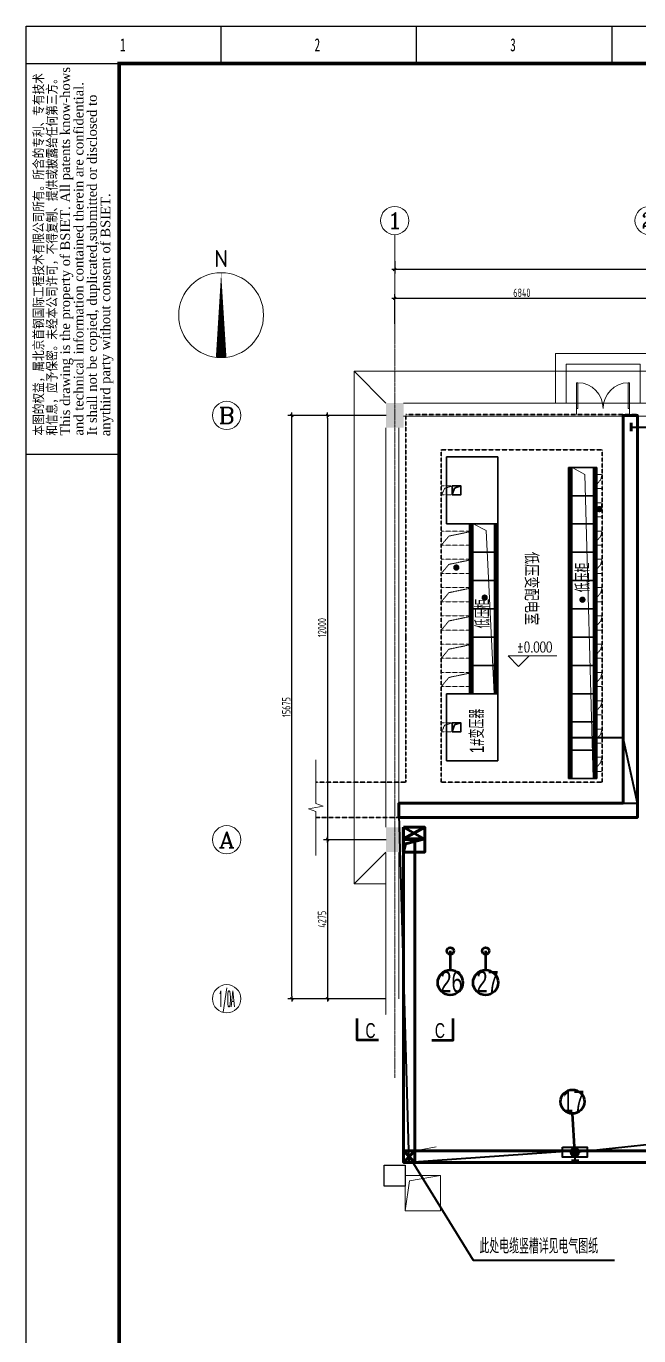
# Model space of a CAD drawing. Header units: millimetres. Extents: x -705761 to 1364679, y -410401 to 446404.
# Drawn here: x -562790 to -546316, y -114315 to -79126 of the extents above; entities that cross this region are included whole.
import ezdxf
from ezdxf.enums import TextEntityAlignment as Align

# ---------------------------------------------------------------- set-up
doc = ezdxf.new("R2010")
doc.units = ezdxf.units.MM
for name, pattern in [('( Dashed )', [0.75, 0.5, -0.25]), ('( Hidden )', [0.375, 0.25, -0.125]), ('CENTER', [2, 1.25, -0.25, 0.25, -0.25])]:
    doc.linetypes.add(name, pattern=pattern)
doc.layers.get('DEFPOINTS').update_dxf_attribs({"lineweight": 13})
for name, color, linetype, lineweight in [('000-电气', 7, 'Continuous', 13), ('AXIS', 3, 'Continuous', 13), ('AXIS_TEXT', 7, 'Continuous', 13), ('COLUMN', 7, 'Continuous', 13), ('DOTE', 1, 'Continuous', 13), ('GROUND', 2, 'Continuous', 13), ('PUB_WALL', 255, 'Continuous', 13), ('STAIR', 2, 'Continuous', 13), ('TEL_SYMB', 3, 'Continuous', 0), ('WALL', 255, 'Continuous', 13), ('WINDOW', 2, 'Continuous', 13), ('图框', 7, 'Continuous', 13), ('平台、护栏', 254, 'Continuous', 18), ('细实线', 3, 'Continuous', 30), ('自动化文字', 255, 'Continuous', 35)]:
    doc.layers.add(name, color=color, linetype=linetype, lineweight=lineweight)
for name, color, linetype in [('SURFACE', 6, 'Continuous'), ('TK', 7, 'Continuous'), ('YQ_DIM', 3, 'Continuous'), ('模板-签名-公用', 3, 'Continuous')]:
    doc.layers.add(name, color=color, linetype=linetype)
doc.styles.add('_TCH_AXIS', font='complex.shx', dxfattribs={"bigfont": 'gbcbig.shx'})
doc.styles.add('_TCH_DIM', font='simplex.shx', dxfattribs={"bigfont": 'gbcbig.shx'})
doc.styles.add('COMPLEX', font='ROS.shx', dxfattribs={"width": 0.7, "bigfont": 'HzTXT.shx'})
doc.styles.get("Standard").update_dxf_attribs({"font": 'arial.ttf'})
doc.styles.add('Style-Times New Roman', font='times.ttf')
doc.styles.add('Style-仿宋_GB2312', font='')
doc.styles.add('TSSD_REIN', font='Tssdeng.shx', dxfattribs={"width": 0.7, "bigfont": 'tssdchn.shx'})
doc.styles.add('YQ_DIM', font='Superos.shx', dxfattribs={"width": 0.8, "bigfont": 'hzdx.shx'})
doc.styles.add('宋体', font='', dxfattribs={"width": 0.7, "height": 2.5})
doc.styles.add('首钢设计院H4', font='BSDI_XW.shx', dxfattribs={"width": 0.7, "height": 0.004, "bigfont": 'BSDI_HZ.shx'})
doc.styles.add('首钢设计院H5', font='ROS.shx', dxfattribs={"width": 0.7, "height": 5, "bigfont": 'HzTXT.shx'})
doc.styles.get('Style-仿宋_GB2312').set_extended_font_data('仿宋_GB2312')
doc.styles.get('宋体').set_extended_font_data('SimSun')
doc.dimstyles.new('yq75', dxfattribs={"dimscale": 75, "dimtxt": 3, "dimasz": 1, "dimexe": 1.5, "dimexo": 3, "dimgap": 0.5, "dimtad": 1, "dimdec": 0, "dimdsep": 46, "dimtxsty": 'YQ_DIM', "dimblk": 'YQTICK', "dimcen": 0, "dimclrd": 256, "dimclre": 256, "dimclrt": 7, "dimadec": 1, "dimazin": 2, "dimtfac": 1, "dimtdec": 4, "dimtix": 1, "dimtmove": 2, "dimatfit": 2, "dimfxl": 1, "dimtolj": 1, "dimtzin": 0, "dimarcsym": 0})

# ---------------------------------------------------------------- blocks, each defined once
blk = doc.blocks.new('YQTICK')
blk.add_line((-1, 0), (1, 0))
at = {"const_width": 0.4}
blk.add_lwpolyline([(0.53, 0.53), (-0.53, -0.53)], dxfattribs=at)
blk = doc.blocks.new('*D169')
at = {"layer": 'DEFPOINTS', "color": 0, "lineweight": 40, "transparency": 16777216}
for p in [(-495881, -84729), (-552881, -85219), (-552881, -85661)]:
    blk.add_point(p, dxfattribs=at)
at = {"layer": 'YQ_DIM', "lineweight": -2, "transparency": 16777216}
for p, q in [((-495881, -84954), (-495881, -85773)), ((-552881, -85444), (-552881, -85773)), ((-495956, -85661), (-552806, -85661))]:
    blk.add_line(p, q, dxfattribs=at)
at = {"layer": 'YQ_DIM', "lineweight": -2, "transparency": 16777216, "xscale": 75, "yscale": 75, "zscale": 75, "rotation": 180}
blk.add_blockref('YQTICK', (-552881, -85661), dxfattribs=at)
at = {"layer": 'YQ_DIM', "lineweight": -2, "transparency": 16777216, "xscale": 75, "yscale": 75, "zscale": 75}
blk.add_blockref('YQTICK', (-495881, -85661), dxfattribs=at)
at = {"layer": 'YQ_DIM', "color": 7, "lineweight": 15, "transparency": 16777216, "insert": (-522956, -85425), "char_height": 225, "attachment_point": 5, "style": 'YQ_DIM'}
blk.add_mtext('\\A1;57000', dxfattribs=at)
blk = doc.blocks.new('_FZH')
blk.add_solid([(-0.5, -0.5), (0.5, -0.5), (-0.5, 0.5), (0.5, 0.5)])
blk = doc.blocks.new('*D172')
at = {"layer": 'DEFPOINTS', "color": 0, "lineweight": 40, "transparency": 16777216}
for p in [(-552881, -86439), (-552881, -87352), (-546041, -87352)]:
    blk.add_point(p, dxfattribs=at)
at = {"layer": 'YQ_DIM', "lineweight": -2, "transparency": 16777216}
for p, q in [((-552881, -87127), (-552881, -86326)), ((-546116, -86439), (-552806, -86439)), ((-546041, -87127), (-546041, -86326))]:
    blk.add_line(p, q, dxfattribs=at)
at = {"layer": 'YQ_DIM', "lineweight": -2, "transparency": 16777216, "xscale": 75, "yscale": 75, "zscale": 75, "rotation": 180}
blk.add_blockref('YQTICK', (-552881, -86439), dxfattribs=at)
at = {"layer": 'YQ_DIM', "lineweight": -2, "transparency": 16777216, "xscale": 75, "yscale": 75, "zscale": 75}
blk.add_blockref('YQTICK', (-546041, -86439), dxfattribs=at)
at = {"layer": 'YQ_DIM', "color": 7, "lineweight": 15, "transparency": 16777216, "insert": (-549461, -86289), "char_height": 225, "attachment_point": 5, "style": 'YQ_DIM'}
blk.add_mtext('\\A1;6840', dxfattribs=at)
blk = doc.blocks.new('$DorLib2D$00000002')
for p, q in [((-0.5, 0), (-0.5, 0.4875)), ((-0.475, 0.4875), (-0.5, 0.4875)), ((-0.475, 0), (-0.475, 0.4875)), ((0.475, 0), (0.475, 0.4875)), ((0.475, 0.4875), (0.5, 0.4875)), ((0.5, 0), (0.5, 0.4875)), ((-0.5, 0), (-0.475, 0)), ((0.5, 0), (0.475, 0))]:
    blk.add_line(p, q)
at = {"lineweight": 13}
for centre, start, end in [((-0.4875, 0), 0, 88.53072), ((0.4875, 0), 91.46928, 180)]:
    blk.add_arc(centre, 0.4875, start, end, dxfattribs=at)
blk = doc.blocks.new('_AXISO')
blk.add_circle((0, 0), 0.5)
at = {"layer": 'AXIS_TEXT', "style": 'COMPLEX', "width": 1.470588}
blk.add_attdef('A', text='', height=0.56, dxfattribs=at).set_placement((0.25, -0.28), (0.25, -0.28), align=Align.FIT)
blk = doc.blocks.new('*D170')
at = {"layer": 'DEFPOINTS', "color": 0, "lineweight": 40, "transparency": 16777216}
for p in [(-552881, -89585), (-554685, -100985), (-552881, -100985)]:
    blk.add_point(p, dxfattribs=at)
at = {"layer": 'YQ_DIM', "lineweight": -2, "transparency": 16777216}
for p, q in [((-553106, -89585), (-554798, -89585)), ((-554685, -89660), (-554685, -100910)), ((-553106, -100985), (-554798, -100985))]:
    blk.add_line(p, q, dxfattribs=at)
at = {"layer": 'YQ_DIM', "lineweight": -2, "transparency": 16777216, "xscale": 75, "yscale": 75, "zscale": 75}
for p, rotation in [((-554685, -89585), 90), ((-554685, -100985), 270)]:
    blk.add_blockref('YQTICK', p, dxfattribs=dict(at, rotation=rotation))
at = {"layer": 'YQ_DIM', "color": 7, "lineweight": 15, "transparency": 16777216, "insert": (-554835, -95285), "char_height": 225, "attachment_point": 5, "rotation": 90, "style": 'YQ_DIM'}
blk.add_mtext('\\A1;12000', dxfattribs=at)
blk = doc.blocks.new('*D171')
at = {"layer": 'DEFPOINTS', "color": 0, "lineweight": 40, "transparency": 16777216}
for p in [(-552881, -100985), (-554685, -105260), (-552881, -105260)]:
    blk.add_point(p, dxfattribs=at)
at = {"layer": 'YQ_DIM', "lineweight": -2, "transparency": 16777216}
for p, q in [((-553106, -100985), (-554798, -100985)), ((-554685, -101060), (-554685, -105185)), ((-553106, -105260), (-554798, -105260))]:
    blk.add_line(p, q, dxfattribs=at)
at = {"layer": 'YQ_DIM', "lineweight": -2, "transparency": 16777216, "xscale": 75, "yscale": 75, "zscale": 75}
for p, rotation in [((-554685, -100985), 90), ((-554685, -105260), 270)]:
    blk.add_blockref('YQTICK', p, dxfattribs=dict(at, rotation=rotation))
at = {"layer": 'YQ_DIM', "color": 7, "lineweight": 15, "transparency": 16777216, "insert": (-554835, -103122), "char_height": 225, "attachment_point": 5, "rotation": 90, "style": 'YQ_DIM'}
blk.add_mtext('\\A1;4275', dxfattribs=at)
blk = doc.blocks.new('*D175')
at = {"layer": 'DEFPOINTS', "color": 0, "lineweight": 40, "transparency": 16777216}
for p in [(-555645, -89585), (-552881, -89585), (-552881, -105260)]:
    blk.add_point(p, dxfattribs=at)
at = {"layer": 'YQ_DIM', "lineweight": -2, "transparency": 16777216}
for p, q in [((-553106, -89585), (-555757, -89585)), ((-555645, -105185), (-555645, -89660)), ((-553106, -105260), (-555757, -105260))]:
    blk.add_line(p, q, dxfattribs=at)
at = {"layer": 'YQ_DIM', "lineweight": -2, "transparency": 16777216, "xscale": 75, "yscale": 75, "zscale": 75}
for p, rotation in [((-555645, -89585), 90), ((-555645, -105260), 270)]:
    blk.add_blockref('YQTICK', p, dxfattribs=dict(at, rotation=rotation))
at = {"layer": 'YQ_DIM', "color": 7, "lineweight": 15, "transparency": 16777216, "insert": (-555795, -97422), "char_height": 225, "attachment_point": 5, "rotation": 90, "style": 'YQ_DIM'}
blk.add_mtext('\\A1;15675', dxfattribs=at)
blk = doc.blocks.new('BSIET_通用图框_A1+0.5_1')
at = {"layer": '图框', "color": 7, "lineweight": 25}
for p, q in [((-1208.7, 594), (-1208.7, 584)), ((-1156.1, 594), (-1156.1, 584)), ((-1103.5, 594), (-1103.5, 584)), ((-1261, 584), (-1236, 584)), ((-1261, 584), (-1236, 584)), ((-1261, 584), (-1236, 584)), ((-1261, 584), (-1236, 584)), ((-1261, 479), (-1236, 479))]:
    blk.add_line(p, q, dxfattribs=at)
at = {"layer": '图框', "color": 7, "lineweight": 25, "flags": 128}
for points in [[(-1261, 594), (0, 594), (0, 0), (-1261, 0), (-1261, 594)], [(-10, 584), (-1236, 584), (-1236, 10), (-10, 10), (-10, 584)]]:
    blk.add_lwpolyline(points, close=True, dxfattribs=at)
at = {"layer": '图框', "const_width": 1}
blk.add_lwpolyline([(-1236, 584), (-10, 584), (-10, 10), (-1236, 10)], close=True, dxfattribs=at)
at = {"layer": 'TK', "lineweight": 25, "style": '宋体', "width": 0.7, "flags": 3}
for tag, p in [('LZHQ_N会签10_T6_H6', (-1248.11, 94.08)), ('LZHQ_N会签9_T6_H6', (-1248.24, 86.08)), ('LZHQ_N会签8_T6_H6', (-1248.24, 78.08)), ('LZHQ_N会签7_T6_H6', (-1248.36, 70.08)), ('LZHQ_N会签6_T6_H6', (-1248.25, 62.08)), ('LZHQ_N会签5_T6_H6', (-1248.25, 54.08)), ('LZHQ_N会签4_T6_H6', (-1248.25, 46.08)), ('LZHQ_N会签3_T6_H6', (-1248.25, 38.08)), ('LZHQ_N会签2_T6_H6', (-1248.25, 30.08)), ('LZHQ_N会签1_T6_H6', (-1248.25, 22.08))]:
    blk.add_attdef(tag, text='', height=2.5, dxfattribs=at).set_placement(p, align=Align.MIDDLE)
at = {"layer": '图框', "color": 7, "lineweight": 25, "style": 'Style-仿宋_GB2312', "width": 0.628572}
for s, p in [('1', (-1235, 589)), ('2', (-1182.7, 589)), ('3', (-1130.1, 589))]:
    blk.add_text(s, height=3.5, dxfattribs=at).set_placement(p, align=Align.MIDDLE_CENTER)
at = {"layer": '图框', "color": 7, "lineweight": 25, "style": 'Style-仿宋_GB2312', "width": 0.807692}
blk.add_text('本图的权益，属北京首钢国际工程技术有限公司所有。所含的专利、专有技术', height=2.6, rotation=90, dxfattribs=at).set_placement((-1259, 484), align=Align.TOP_LEFT)
at = {"layer": '图框', "color": 7, "lineweight": 25, "style": 'Style-Times New Roman'}
for s, p in [('This drawing is the property of BSIET. All patents know-hows', (-1251.8, 484)), ('and technical information contained therein are confidential.', (-1248.2, 484)), ('It shall not be copied, duplicated,submitted or disclosed to ', (-1244.6, 484))]:
    blk.add_text(s, height=2.6, rotation=90, dxfattribs=at).set_placement(p, align=Align.TOP_LEFT)
at = {"layer": '图框', "color": 7, "lineweight": 25, "style": 'Style-仿宋_GB2312', "width": 0.807692}
blk.add_text('和信息，应予保密。未经本公司许可，不得复制、提供或披露给任何第三方。', height=2.6, rotation=90, dxfattribs=at).set_placement((-1252.8, 484))
at = {"layer": '图框', "color": 7, "lineweight": 25, "style": 'Style-Times New Roman'}
blk.add_text('anythird party without consent of BSIET.', height=2.6, rotation=90, dxfattribs=at).set_placement((-1238.4, 483.84))
at = {"layer": '模板-签名-公用', "lineweight": 25, "style": '宋体', "width": 0.7}
blk.add_attdef('LZTQINS', text='', height=2, dxfattribs=at).set_placement((-10, 10), align=Align.MIDDLE)
at = {"layer": '模板-签名-公用', "lineweight": 25, "style": '宋体', "width": 0.7, "flags": 3}
blk.add_attdef('LZFRAME', (-45.91, 7.06), '', height=3, dxfattribs=at)

msp = doc.modelspace()

# ---------------------------------------------------------------- hatches: boundary and pattern name
at = {"lineweight": 60}
h = msp.add_hatch(color=1, dxfattribs=at)
h.dxf.hatch_style = 1
h.paths.add_polyline_path([(-548176.99, -109381.55), (-547897.87, -109381.55, 1)])
h.paths.add_polyline_path([(-547897.87, -109381.55), (-548176.99, -109381.55, 1)])
at = {"layer": '图框', "linetype": 'Continuous', "lineweight": 13}
h = msp.add_hatch(dxfattribs=at)
h.set_pattern_fill('HATCH', color=256, scale=0.95, style=0, pattern_type=2)
h.set_pattern_definition([(45, (-548205.468, -99080.237), (-20.15254, 20.15254), [])])
h.paths.add_polyline_path([(-548206.8, -90981.23), (-548111.8, -90981.23), (-548111.8, -99341.23), (-548206.8, -99341.23)])
h = msp.add_hatch(dxfattribs=at)
h.set_pattern_fill('HATCH', color=256, scale=0.95, style=0, pattern_type=2)
h.set_pattern_definition([(45, (-547540.468, -99080.237), (-20.15254, 20.15254), [])])
h.paths.add_polyline_path([(-547541.8, -90981.23), (-547446.8, -90981.23), (-547446.8, -99341.23), (-547541.8, -99341.23)])
h = msp.add_hatch(color=4, dxfattribs=at)
edge = h.paths.add_edge_path()
edge.add_arc((-547378.68, -92103.38), 85.13, 0, 360)
h = msp.add_hatch(dxfattribs=at)
h.set_pattern_fill('HATCH', color=256, scale=0.95, style=0, pattern_type=2)
h.set_pattern_definition([(45, (-550773.95, -96994.586), (-20.15254, 20.15254), [])])
h.paths.add_polyline_path([(-550866.8, -92501.23), (-550771.8, -92501.23), (-550771.8, -97061.23), (-550866.8, -97061.23)])
h = msp.add_hatch(dxfattribs=at)
h.set_pattern_fill('HATCH', color=256, scale=0.95, style=0, pattern_type=2)
h.set_pattern_definition([(45, (-550108.95, -96994.586), (-20.15254, 20.15254), [])])
h.paths.add_polyline_path([(-550201.8, -92501.23), (-550106.8, -92501.23), (-550106.8, -97061.23), (-550201.8, -97061.23)])
h = msp.add_hatch(color=4, dxfattribs=at)
edge = h.paths.add_edge_path()
edge.add_arc((-551223.37, -93671.7), 85.13, 0, 360)
h = msp.add_hatch(color=4, dxfattribs=at)
edge = h.paths.add_edge_path()
edge.add_arc((-550461.33, -94479.47), 85.13, 0, 360)
h = msp.add_hatch(color=4, dxfattribs=at)
edge = h.paths.add_edge_path()
edge.add_arc((-547832.04, -94536.57), 85.13, 0, 360)

# ---------------------------------------------------------------- linework, layer by layer
at = {"color": 3, "linetype": '( Dashed )', "lineweight": 30}
for p, q in [((-552576.8, -89556.23), (-552576.8, -95545.99)), ((-546354.18, -89556.23), (-552576.8, -89556.23)), ((-546354.3, -89556.23), (-546354.3, -100386.23)), ((-551626.8, -90506.23), (-551626.8, -99436.23)), ((-547304.3, -90506.23), (-551626.8, -90506.23)), ((-547304.3, -90506.23), (-547304.3, -99436.23)), ((-552576.8, -95545.99), (-552576.8, -99436.23)), ((-552576.8, -99436.23), (-555000.72, -99436.23)), ((-547304.3, -99436.23), (-551626.8, -99436.23)), ((-546354.3, -100386.23), (-554990.75, -100386.23))]:
    msp.add_line(p, q, dxfattribs=at)
at = {"color": 1, "lineweight": 30, "ltscale": 1000000.0}
for p, q in [((-551484.3, -90696.23), (-551484.3, -92501.23)), ((-550106.8, -90696.23), (-551484.3, -90696.23)), ((-550106.8, -90696.23), (-550106.8, -98866.23)), ((-548206.8, -99341.23), (-548206.8, -90981.23)), ((-547446.8, -90981.23), (-548206.8, -90981.23)), ((-547446.8, -99341.23), (-547446.8, -90981.23)), ((-547446.8, -91741.23), (-548206.8, -91741.23)), ((-550106.8, -92501.23), (-551484.3, -92501.23)), ((-550866.8, -92501.23), (-550866.8, -97061.23)), ((-550106.8, -92501.23), (-550866.8, -92501.23)), ((-547446.8, -92501.23), (-548206.8, -92501.23)), ((-550106.8, -93261.23), (-550866.8, -93261.23)), ((-547446.8, -93261.23), (-548206.8, -93261.23)), ((-550106.8, -94021.23), (-550866.8, -94021.23)), ((-547446.8, -94021.23), (-548206.8, -94021.23)), ((-550106.8, -94781.23), (-550866.8, -94781.23)), ((-547446.8, -94781.23), (-548206.8, -94781.23)), ((-550106.8, -95541.23), (-550866.8, -95541.23)), ((-547446.8, -95541.23), (-548206.8, -95541.23)), ((-550106.8, -96301.23), (-550866.8, -96301.23)), ((-547446.8, -96301.23), (-548206.8, -96301.23)), ((-550106.8, -97061.23), (-551484.3, -97061.23)), ((-551484.3, -97061.23), (-551484.3, -98866.23)), ((-547446.8, -97061.23), (-548206.8, -97061.23)), ((-547446.8, -97821.23), (-548206.8, -97821.23)), ((-550106.8, -98866.23), (-551484.3, -98866.23)), ((-550106.8, -98866.23), (-550866.8, -98866.23)), ((-547446.8, -98581.23), (-548206.8, -98581.23)), ((-547446.8, -99341.23), (-548206.8, -99341.23))]:
    msp.add_line(p, q, dxfattribs=at)
at = {"color": 6, "linetype": '( Dashed )', "lineweight": 13}
for p, q in [((-551337.59, -91479.74), (-551622.59, -91479.74)), ((-551538.73, -91547.22), (-551337.59, -91479.74)), ((-547541.8, -91171.23), (-547306.14, -91171.23)), ((-547541.8, -91551.23), (-547338.05, -91306.38)), ((-547338.05, -91306.38), (-547306.14, -91171.23)), ((-551337.59, -91717.24), (-551622.59, -91717.24)), ((-551619.76, -91716.53), (-551538.73, -91547.22)), ((-547541.8, -91551.23), (-547306.14, -91551.23)), ((-547541.8, -91931.23), (-547306.14, -91931.23)), ((-547541.8, -92311.23), (-547338.05, -92066.38)), ((-547338.05, -92066.38), (-547306.14, -91931.23)), ((-547541.8, -92311.23), (-547306.14, -92311.23)), ((-551626.8, -92691.23), (-550771.8, -92691.23)), ((-551626.8, -93071.23), (-551423.05, -92826.38)), ((-551423.05, -92826.38), (-550771.8, -92691.23)), ((-547541.8, -92691.23), (-547306.14, -92691.23)), ((-547541.8, -93071.23), (-547338.05, -92826.38)), ((-547338.05, -92826.38), (-547306.14, -92691.23)), ((-551626.8, -93071.23), (-550771.8, -93071.23)), ((-547541.8, -93071.23), (-547306.14, -93071.23)), ((-551626.8, -93451.23), (-550771.8, -93451.23)), ((-551626.8, -93831.23), (-551423.05, -93586.38)), ((-551423.05, -93586.38), (-550771.8, -93451.23)), ((-547541.8, -93451.23), (-547306.14, -93451.23)), ((-547541.8, -93831.23), (-547338.05, -93586.38)), ((-547338.05, -93586.38), (-547306.14, -93451.23)), ((-551626.8, -93831.23), (-550771.8, -93831.23)), ((-547541.8, -93831.23), (-547306.14, -93831.23)), ((-551626.8, -94211.23), (-550771.8, -94211.23)), ((-551423.05, -94346.38), (-550771.8, -94211.23)), ((-547541.8, -94211.23), (-547306.14, -94211.23)), ((-547338.05, -94346.38), (-547306.14, -94211.23)), ((-551626.8, -94591.23), (-551423.05, -94346.38)), ((-551626.8, -94591.23), (-550771.8, -94591.23)), ((-547541.8, -94591.23), (-547338.05, -94346.38)), ((-547541.8, -94591.23), (-547306.14, -94591.23)), ((-551626.8, -94971.23), (-550771.8, -94971.23)), ((-551423.05, -95106.38), (-550771.8, -94971.23)), ((-547541.8, -94971.23), (-547306.14, -94971.23)), ((-547338.05, -95106.38), (-547306.14, -94971.23)), ((-551626.8, -95351.23), (-551423.05, -95106.38)), ((-551626.8, -95351.23), (-550771.8, -95351.23)), ((-547541.8, -95351.23), (-547338.05, -95106.38)), ((-547541.8, -95351.23), (-547306.14, -95351.23)), ((-551626.8, -95731.23), (-550771.8, -95731.23)), ((-551626.8, -96111.23), (-551423.05, -95866.38)), ((-551423.05, -95866.38), (-550771.8, -95731.23)), ((-547541.8, -95731.23), (-547306.14, -95731.23)), ((-547541.8, -96111.23), (-547338.05, -95866.38)), ((-547338.05, -95866.38), (-547306.14, -95731.23)), ((-551626.8, -96111.23), (-550771.8, -96111.23)), ((-547541.8, -96111.23), (-547306.14, -96111.23)), ((-551626.8, -96491.23), (-550771.8, -96491.23)), ((-551626.8, -96871.23), (-551423.05, -96626.38)), ((-551423.05, -96626.38), (-550771.8, -96491.23)), ((-547541.8, -96491.23), (-547306.14, -96491.23)), ((-547541.8, -96871.23), (-547338.05, -96626.38)), ((-547338.05, -96626.38), (-547306.14, -96491.23)), ((-551626.8, -96871.23), (-550771.8, -96871.23)), ((-547541.8, -96871.23), (-547306.14, -96871.23)), ((-547541.8, -97251.23), (-547306.14, -97251.23)), ((-547541.8, -97631.23), (-547338.05, -97386.38)), ((-547338.05, -97386.38), (-547306.14, -97251.23)), ((-547541.8, -97631.23), (-547306.14, -97631.23)), ((-551337.59, -97844.74), (-551622.59, -97844.74)), ((-551337.59, -98082.24), (-551622.59, -98082.24)), ((-551619.76, -98081.53), (-551538.73, -97912.22)), ((-551538.73, -97912.22), (-551337.59, -97844.74)), ((-547541.8, -98011.23), (-547306.14, -98011.23)), ((-547541.8, -98391.23), (-547338.05, -98146.38)), ((-547338.05, -98146.38), (-547306.14, -98011.23)), ((-547541.8, -98391.23), (-547306.14, -98391.23)), ((-547541.8, -98771.23), (-547306.14, -98771.23)), ((-547338.05, -98906.38), (-547306.14, -98771.23)), ((-547541.8, -99151.23), (-547338.05, -98906.38)), ((-547541.8, -99151.23), (-547306.14, -99151.23))]:
    msp.add_line(p, q, dxfattribs=at)
at = {"lineweight": 0, "ltscale": 1000000.0}
for p, q in [((-550106.8, -92501.23), (-551484.3, -92501.23)), ((-549548.75, -96331.05), (-549833.75, -96046.05)), ((-549833.75, -96046.05), (-548525.06, -96046.05)), ((-549548.75, -96331.05), (-549263.75, -96046.05)), ((-550106.8, -97061.23), (-550866.8, -97061.23)), ((-550106.8, -98866.23), (-551484.3, -98866.23))]:
    msp.add_line(p, q, dxfattribs=at)
at = {"color": 2, "lineweight": 60}
for p, q in [((-552643.05, -100652.19), (-552077.62, -100966.66)), ((-552073.05, -100652.19), (-552643.05, -100965.69)), ((-552335.32, -109345.12), (-552643.05, -109655.29)), ((-552643.05, -109345.12), (-552335.32, -109655.29)), ((-552335.32, -109347.56), (-552643.05, -109347.56)), ((-552335.32, -109347.56), (-552335.32, -109655.29))]:
    msp.add_line(p, q, dxfattribs=at)
for p, q in [((-552073.05, -100984.69, 0), (-552073.05, -100652.19)), ((-552643.05, -103992.83), (-552643.05, -104832.07))]:
    msp.add_line(p, q)
at = {"color": 1, "lineweight": 60}
msp.add_line((-547926.84, -109617.63), (-548126.36, -109617.63), dxfattribs=at)
at = {"lineweight": 15}
for p, q in [((-552595.55, -110010.12), (-551645.55, -110010.12)), ((-552595.55, -110960.12), (-552595.55, -110010.12)), ((-551645.55, -110010.12), (-551645.55, -110960.12)), ((-551645.55, -110960.12), (-552595.55, -110960.12))]:
    msp.add_line(p, q, dxfattribs=at)
at = {"color": 2, "lineweight": 60}
for points in [[(-546734.02, -100006.51), (-546734.02, -89584.69), (-546354.3, -89584.69), (-546354.3, -100386.23), (-546734.02, -100386.23)], [(-546354.3, -100006.51), (-546354.3, -100386.23), (-552766.55, -100386.23), (-552766.55, -100006.51), (-546734.02, -100006.51)], [(-552643.05, -101317.32), (-552587.98, -101095.86), (-552073.05, -100965.5)], [(-552335.32, -109655.29), (-552335.32, -109655.29), (-552643.05, -109655.52), (-552643.05, -100984.69), (-552335.32, -100978.91), (-552335.32, -109347.56)], [(-552335.32, -109347.56), (-503338.21, -109347.56), (-503338.21, -109655.29), (-552643.05, -109655.29), (-552643.05, -109347.56)]]:
    msp.add_lwpolyline(points, dxfattribs=at)
at = {"color": 1, "lineweight": 60}
msp.add_lwpolyline([(-546525.44, -89788.18), (-546525.44, -90008.29)], dxfattribs=at)
at = {"color": 2, "lineweight": 60}
msp.add_lwpolyline([(-552643.05, -100652.19), (-552073.79, -100652.19), (-552073.79, -100965.69), (-552643.05, -100965.69)], close=True, dxfattribs=at)
at = {"lineweight": 15}
msp.add_lwpolyline([(-552595.55, -110960.12), (-552481.22, -110148.13), (-551645.55, -110010.12)], dxfattribs=at)
at = {"color": 2, "lineweight": 60}
msp.add_3dface([(-552643.05, -101317.32, 0), (-552073.05, -101317.32, 0), (-552073.05, -100965.69, 0), (-552643.05, -100965.69, 0)], dxfattribs=at)
at = {"layer": '000-电气', "color": 0, "linetype": 'ByBlock', "lineweight": 30}
for p, q in [((-551100.09, -91479.74), (-551269.21, -91535.17)), ((-551100.09, -91717.24), (-551100.09, -91479.74)), ((-551269.21, -91535.17), (-551337.59, -91717.24)), ((-551269.21, -97900.17), (-551337.59, -98082.24)), ((-551100.09, -97844.74), (-551269.21, -97900.17)), ((-551100.09, -98082.24), (-551100.09, -97844.74))]:
    msp.add_line(p, q, dxfattribs=at)
for points in [[(-551337.59, -91479.74), (-551337.59, -91717.24), (-551100.09, -91717.24), (-551100.09, -91479.74)], [(-551337.59, -97844.74), (-551337.59, -98082.24), (-551100.09, -98082.24), (-551100.09, -97844.74)]]:
    msp.add_3dface(points, dxfattribs=at)
at = {"layer": 'AXIS', "lineweight": 15}
msp.add_line((-552880.55, -84728.58), (-552880.55, -87637.19), dxfattribs=at)
at = {"layer": 'AXIS', "color": 161, "lineweight": 53}
msp.add_line((-550435.32, -103973.18), (-550437.38, -104485.35), dxfattribs=at)
at = {"layer": 'AXIS', "color": 201, "lineweight": 50}
msp.add_line((-548037.43, -109381.55), (-548099.62, -108343.91), dxfattribs=at)
at = {"layer": 'DOTE', "color": 1, "linetype": 'CENTER', "lineweight": 15, "ltscale": 5}
msp.add_line((-552880.55, -107382.02), (-552880.55, -86259.69), dxfattribs=at)
at = {"layer": 'GROUND', "lineweight": 15}
for p, q in [((-542763.05, -88397.19), (-553973.05, -88397.19)), ((-553973.05, -88397.19), (-553973.05, -102172.19)), ((-553973.05, -88397.19), (-553118.05, -89252.19)), ((-553118.05, -101317.19), (-553973.05, -102172.19)), ((-553973.05, -102172.19), (-553118.05, -102172.19))]:
    msp.add_line(p, q, dxfattribs=at)
at = {"layer": 'PUB_WALL', "lineweight": 15}
for p, q in [((-552643.05, -89252.19), (-544188.05, -89252.82)), ((-552643.05, -89604.32), (-503015.15, -89604.32)), ((-552766.55, -89917.19), (-552766.55, -100652.19))]:
    msp.add_line(p, q, dxfattribs=at)
at = {"layer": 'PUB_WALL', "linetype": '( Hidden )', "lineweight": 15, "ltscale": 10}
msp.add_line((-552766.55, -101317.19), (-552766.55, -105259.69), dxfattribs=at)
at = {"layer": 'STAIR', "lineweight": 15}
for points in [[(-548558.05, -89252.19), (-548558.05, -87922.19), (-545993.05, -87922.19), (-545993.05, -89252.19)], [(-548273.05, -89252.19), (-548273.05, -88207.19), (-546278.05, -88207.19), (-546278.05, -89252.19), (-548273.05, -89252.19), (-548273.05, -89252.19)]]:
    msp.add_lwpolyline(points, dxfattribs=at)
at = {"layer": 'SURFACE', "lineweight": 15}
for p, q in [((-547988.05, -89252.19), (-547988.05, -89280.69)), ((-546563.05, -89252.19), (-546563.05, -89280.69)), ((-547988.05, -89546.69), (-547988.05, -89518.19)), ((-546563.05, -89546.69), (-546563.05, -89518.19))]:
    msp.add_line(p, q, dxfattribs=at)
at = {"layer": 'TEL_SYMB', "ltscale": 1000, "flags": 128}
msp.add_lwpolyline([(-555000.72, -98837.8), (-555000.72, -100014.51), (-554801.22, -100087.13), (-555200.22, -100157.48), (-555000.72, -100228.26), (-555000.72, -101404.97)], dxfattribs=at)
at = {"layer": 'WALL', "lineweight": 15}
for p, q in [((-547988.05, -89280.69), (-547988.05, -89518.19)), ((-546563.05, -89518.19), (-546563.05, -89280.69)), ((-553118.05, -89917.19), (-553118.05, -100652.19))]:
    msp.add_line(p, q, dxfattribs=at)
at = {"layer": 'WALL', "linetype": '( Hidden )', "lineweight": 15, "ltscale": 10}
msp.add_line((-553118.05, -101317.19), (-553118.05, -105687.19), dxfattribs=at)
at = {"layer": 'WINDOW', "lineweight": 15}
msp.add_line((-546563.05, -89252.19), (-547988.05, -89252.19), dxfattribs=at)
at = {"layer": '图框', "lineweight": 40}
for p, q in [((-546525.44, -89898.23), (-533305.42, -89884.16)), ((-548037.43, -109381.55), (-546018.24, -109164.93)), ((-548037.43, -109381.55), (-548037.43, -109617.63)), ((-552489.19, -109500.21), (-550774.25, -112281.28)), ((-548037.43, -109617.63), (-547926.84, -109617.63)), ((-550774.25, -112281.28), (-546968.6, -112281.28))]:
    msp.add_line(p, q, dxfattribs=at)
at = {"layer": '图框'}
for p, q in [((-552335.32, -108361.39), (-552335.32, -108749.9)), ((-551766.64, -109239.81), (-552337.74, -109347.56))]:
    msp.add_line(p, q, dxfattribs=at)
at = {"layer": '图框', "lineweight": 15}
msp.add_lwpolyline([(-557547.1, -85751.09, 0, 285, 0), (-557547.1, -88031.09, 285, 285, 0)], format="xyseb", dxfattribs=at)
at = {"layer": '图框', "color": 1, "linetype": 'Continuous', "lineweight": 0, "elevation": 0, "flags": 128}
for points in [[(-548111.8, -90981.23), (-547767.99, -91170), (-547541.8, -99341.23)], [(-550771.8, -92501.23), (-550419.9, -92676.35), (-550201.8, -97061.23)]]:
    msp.add_lwpolyline(points, dxfattribs=at)
at = {"layer": '图框', "lineweight": 40}
msp.add_lwpolyline([(-548039.47, -109347.56), (-552489.19, -109655.4), (-552766.55, -100006.51), (-546354.3, -100006.51), (-546734.02, -98250.09), (-548111.8, -98250.09)], dxfattribs=at)
at = {"layer": '图框', "color": 1, "linetype": 'Continuous', "lineweight": 50, "flags": 128}
for points in [[(-553312.72, -106370.01), (-553892.2, -106370.01), (-553892.2, -105790.54)], [(-551883.37, -106370.01), (-551303.89, -106370.01), (-551303.89, -105790.54)]]:
    msp.add_lwpolyline(points, dxfattribs=at)
at = {"layer": '图框', "lineweight": 40}
msp.add_lwpolyline([(-548370.51, -109250.12), (-547704.35, -109250.12), (-547704.35, -109512.97), (-548370.51, -109512.97)], close=True, dxfattribs=at)
at = {"layer": '图框', "lineweight": 15}
msp.add_circle((-557547.1, -86891.09), 1140, dxfattribs=at)
at = {"layer": '图框', "linetype": 'Continuous', "lineweight": 13}
for points in [[(-548206.8, -90981.23), (-548111.8, -90981.23), (-548111.8, -99341.23), (-548206.8, -99341.23)], [(-547541.8, -90981.23), (-547446.8, -90981.23), (-547446.8, -99341.23), (-547541.8, -99341.23)], [(-550866.8, -92501.23), (-550771.8, -92501.23), (-550771.8, -97061.23), (-550866.8, -97061.23)], [(-550201.8, -92501.23), (-550106.8, -92501.23), (-550106.8, -97061.23), (-550201.8, -97061.23)]]:
    msp.add_3dface(points, dxfattribs=at)
at = {"layer": '平台、护栏', "lineweight": -3, "ltscale": 10}
for centre in [(-552595.55, -109345.12), (-551645.55, -109345.12), (-550695.55, -109345.12), (-549745.55, -109345.12), (-548795.55, -109345.12), (-547845.55, -109345.12), (-546895.55, -109345.12)]:
    msp.add_circle(centre, 15.2, dxfattribs=at)
at = {"layer": '细实线', "lineweight": -3, "ltscale": 10}
for p, q in [((-553165.55, -109725.12), (-552595.55, -109725.12)), ((-553165.55, -110295.12), (-553165.55, -109725.12)), ((-552595.55, -109725.12), (-552595.55, -110295.12)), ((-552595.55, -110295.12), (-553165.55, -110295.12))]:
    msp.add_line(p, q, dxfattribs=at)
at = {"layer": '自动化文字', "color": 60, "lineweight": 53}
msp.add_line((-551385.32, -103973.18), (-551387.38, -104485.35), dxfattribs=at)
at = {"layer": '自动化文字', "color": 51, "lineweight": 53}
for centre in [(-551385.32, -103973.18), (-550435.32, -103973.18)]:
    msp.add_circle(centre, 91.74, dxfattribs=at)
at = {"layer": '自动化文字', "color": 60, "lineweight": 53}
msp.add_circle((-551385.32, -104823.27), 337.92, dxfattribs=at)
at = {"layer": '自动化文字', "color": 161, "lineweight": 53}
msp.add_circle((-550435.32, -104823.27), 337.92, dxfattribs=at)
at = {"layer": '自动化文字', "color": 201, "lineweight": 50}
msp.add_circle((-548099.62, -108022.88), 321.02, dxfattribs=at)

# ---------------------------------------------------------------- block references
at = {"layer": 'AXIS', "lineweight": 15}
ref = msp.add_blockref('_AXISO', (-552880.55, -84348.58), dxfattribs=dict(at, xscale=760, yscale=760, zscale=760))
ref.add_attrib('A', '1', dxfattribs={"layer": 'AXIS_TEXT', "height": 429.92, "style": '_TCH_AXIS', "width": 2.333333}).set_placement((-553095.51, -84563.54), (-552665.59, -84563.54), align=Align.FIT)
ref = msp.add_blockref('_AXISO', (-546040.55, -84348.58), dxfattribs=dict(at, xscale=760, yscale=760, zscale=760))
ref.add_attrib('A', '2', dxfattribs={"layer": 'AXIS_TEXT', "height": 429.92, "style": '_TCH_AXIS', "width": 1.5}).set_placement((-546255.51, -84563.54), (-545825.59, -84563.54), align=Align.FIT)
ref = msp.add_blockref('_AXISO', (-557398.57, -89584.69), dxfattribs=dict(at, xscale=760, yscale=760, zscale=760))
ref.add_attrib('A', 'B', dxfattribs={"layer": 'AXIS_TEXT', "height": 429.92, "style": '_TCH_AXIS', "width": 1.235294}).set_placement((-557613.53, -89799.65), (-557183.61, -89799.65), align=Align.FIT)
ref = msp.add_blockref('_AXISO', (-557398.57, -100984.69), dxfattribs=dict(at, xscale=760, yscale=760, zscale=760))
ref.add_attrib('A', 'A', dxfattribs={"layer": 'AXIS_TEXT', "height": 429.92, "style": '_TCH_AXIS', "width": 1.166667}).set_placement((-557613.53, -101199.65), (-557183.61, -101199.65), align=Align.FIT)
ref = msp.add_blockref('_AXISO', (-557398.57, -105259.69), dxfattribs=dict(at, xscale=760, yscale=760, zscale=760))
ref.add_attrib('A', '1/0A', dxfattribs={"layer": 'AXIS_TEXT', "height": 429.921, "style": '_TCH_AXIS', "width": 0.28}).set_placement((-557613.53, -105474.65), (-557183.61, -105474.65), align=Align.FIT)
at = {"layer": 'COLUMN', "lineweight": 15, "xscale": -475, "yscale": -665, "zscale": 475, "rotation": 180}
for p in [(-552880.55, -89584.69), (-552880.55, -100984.69)]:
    msp.add_blockref('_FZH', p, dxfattribs=at)
at = {"layer": 'COLUMN', "lineweight": 15, "xscale": -475, "yscale": 665, "zscale": 475}
for p in [(-552880.55, -89584.69), (-552880.55, -100984.69)]:
    msp.add_blockref('_FZH', p, dxfattribs=at)
at = {"layer": 'WINDOW', "lineweight": 15, "xscale": 1425, "yscale": 1425, "zscale": -1425}
msp.add_blockref('$DorLib2D$00000002', (-547275.55, -89399.44), dxfattribs=at)
at = {"layer": '图框', "xscale": 100, "yscale": 100, "zscale": 100}
msp.add_blockref('BSIET_通用图框_A1+0.5_1', (-436689.82, -138526.46), dxfattribs=at)

# ---------------------------------------------------------------- texts
at = {"color": 7, "linetype": 'Continuous', "lineweight": 0, "style": '首钢设计院H4', "width": 0.7}
for s, p in [('低压柜', (-547824.06, -93937.52, -0.05)), ('低压柜', (-550517.03, -94910.33, -0.05)), ('1#变压器', (-550670.72, -98062.69, -0.05))]:
    msp.add_text(s, height=380, rotation=90, dxfattribs=at).set_placement(p, align=Align.MIDDLE_CENTER)
at = {"lineweight": 0, "style": '_TCH_DIM', "width": 0.705882}
msp.add_text('%%P0.000', height=282.625, dxfattribs=at).set_placement((-549598.56, -95946.3))
at = {"lineweight": 0, "insert": (-549387.97, -93249.82), "char_height": 320.7092, "attachment_point": 7, "rotation": 270, "line_spacing_factor": 0.6}
msp.add_mtext('\\Fgbenor;\\H1x;\\W0.75;低压变配电室', dxfattribs=at)
at = {"color": 7, "linetype": 'Continuous', "lineweight": 35, "insert": (-547411.31, -111704.5, 0), "char_height": 400, "attachment_point": 3, "rotation": 0.000006, "line_spacing_factor": 0.6, "style": '首钢设计院H4'}
msp.add_mtext('此处电缆竖槽详见电气图纸', dxfattribs=at)
at = {"layer": '图框', "lineweight": 15, "style": 'TSSD_REIN'}
msp.add_text('N', height=456, dxfattribs=at).set_placement((-557547.1, -85371.09), align=Align.MIDDLE_CENTER)
at = {"layer": '图框', "color": 1, "linetype": 'Continuous', "lineweight": 50, "char_height": 400, "line_spacing_factor": 0.6, "style": '首钢设计院H4'}
for insert, attachment_point in [((-553666.37, -106318.4), 7), ((-551529.72, -106318.4), 9)]:
    msp.add_mtext('\\H1x;\\W0.7;C', dxfattribs=dict(at, insert=insert, attachment_point=attachment_point))
at = {"layer": '自动化文字', "color": 60, "lineweight": 53, "style": '首钢设计院H5', "width": 0.7}
msp.add_text('26', height=570, dxfattribs=at).set_placement((-551650.14, -105084.52))
at = {"layer": '自动化文字', "color": 161, "lineweight": 53, "style": '首钢设计院H5', "width": 0.7}
msp.add_text('27', height=570, dxfattribs=at).set_placement((-550681.61, -105084.22))
at = {"layer": '自动化文字', "color": 201, "lineweight": 50, "style": '首钢设计院H5', "width": 0.7}
msp.add_text('17', height=570, dxfattribs=at).set_placement((-548370.55, -108299.78))

# ---------------------------------------------------------------- dimensions: what is measured, and where the dimension line sits
at = {"layer": 'YQ_DIM', "lineweight": 15}
dim = msp.add_linear_dim(base=(-552880.55, -85660.87), p1=(-495880.65, -84728.58), p2=(-552880.55, -85218.96), angle=180, dimstyle='yq75', dxfattribs=at)
dim.commit()
dim.dimension.update_dxf_attribs({"geometry": '*D169', "text_midpoint": (-522955.6, -85424.56), "dimtype": 160})
for base, p1, p2, angle, picture, middle in [((-552880.55, -86438.58), (-546040.55, -87352.19), (-552880.55, -87352.19), 180, '*D172', (-549460.55, -86288.58)), ((-555644.65, -89584.69), (-552880.55, -105259.69), (-552880.55, -89584.69), 90, '*D175', (-555794.65, -97422.19)), ((-554685.1, -105259.69), (-552880.55, -100984.69), (-552880.55, -105259.69), 90, '*D171', (-554835.1, -103122.19))]:
    dim = msp.add_linear_dim(base=base, p1=p1, p2=p2, angle=angle, dimstyle='yq75', dxfattribs=at)
    dim.commit()
    dim.dimension.update_dxf_attribs({"geometry": picture, "text_midpoint": middle})
dim = msp.add_linear_dim(base=(-554685.1, -100984.69), p1=(-552880.55, -89584.69), p2=(-552880.55, -100984.69), angle=90, text='12000', dimstyle='yq75', dxfattribs=at)
dim.commit()
dim.dimension.update_dxf_attribs({"geometry": '*D170', "text_midpoint": (-554835.1, -95284.69)})

doc.saveas('drawing.dxf')
